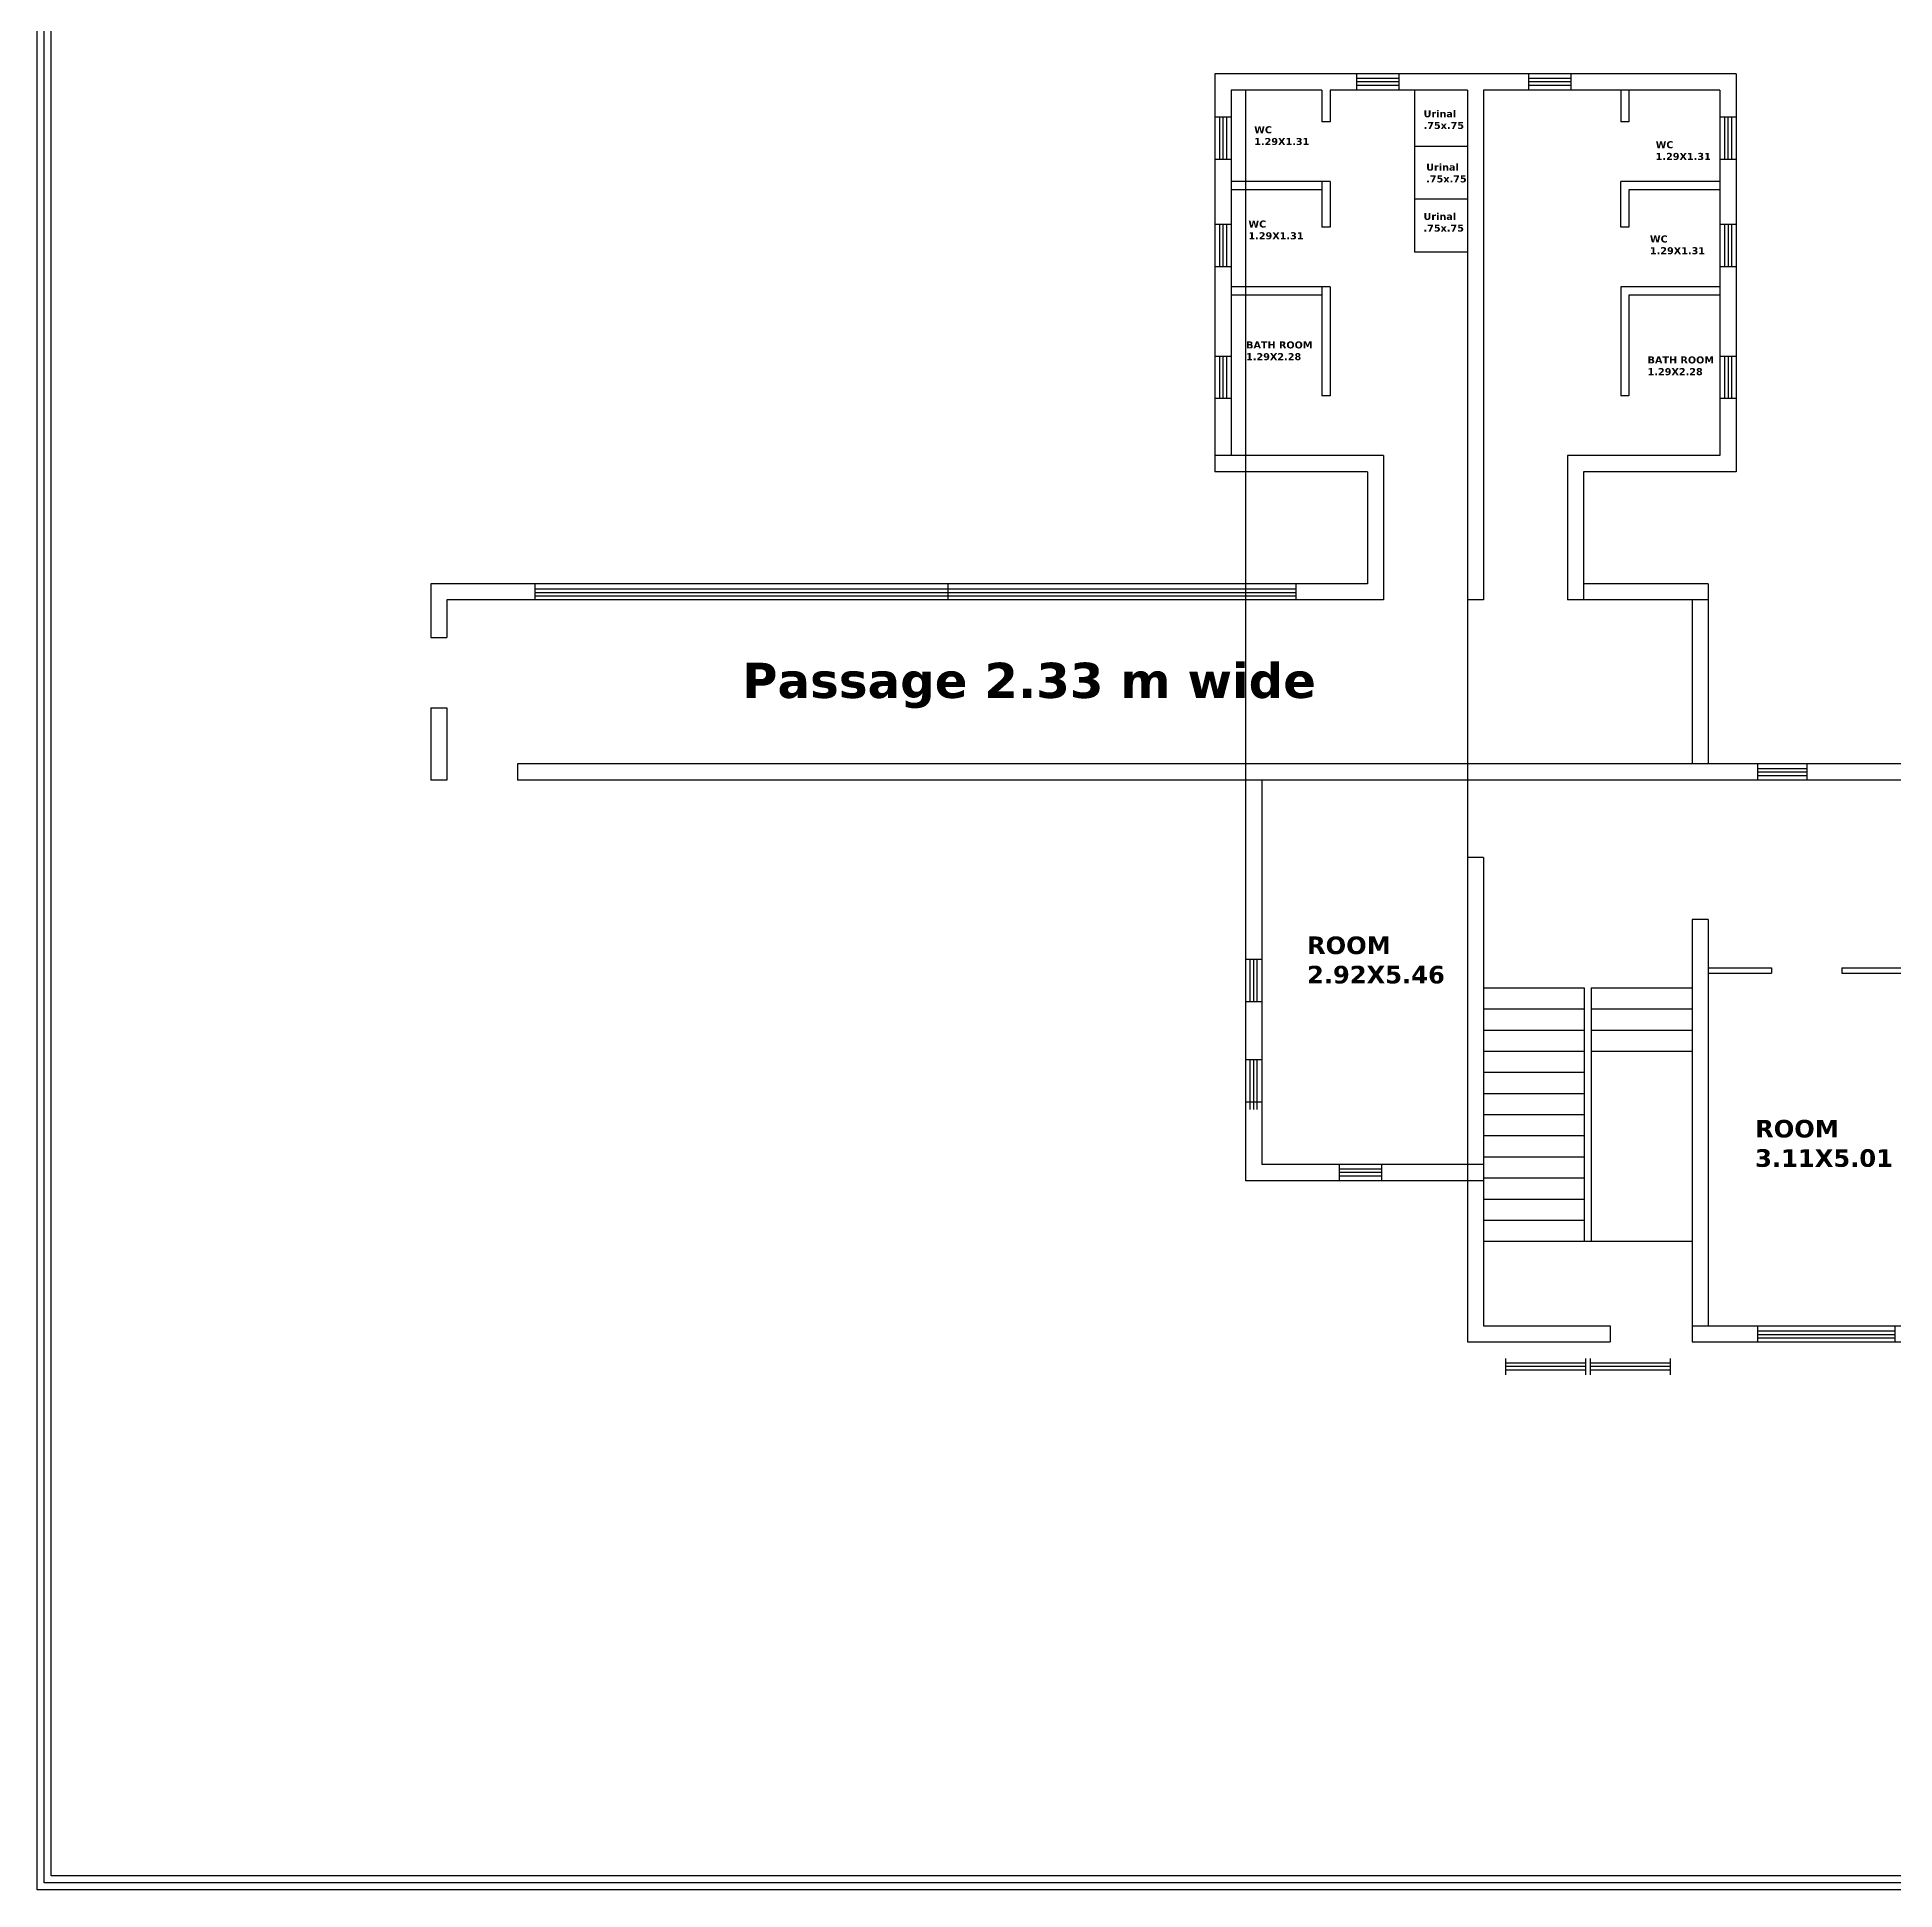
# Model space of a CAD drawing. Header units: inches. Extents: x 38 to 249, y -152 to 40.
# Drawn here: x 38.35 to 64.73, y -12.13 to 14.19 of the extents above; entities that cross this region are included whole.
import ezdxf

# ---------------------------------------------------------------- set-up
doc = ezdxf.new("R2010")
doc.units = ezdxf.units.IN
doc.header["$MEASUREMENT"] = 0

msp = doc.modelspace()

# ---------------------------------------------------------------- linework, layer by layer
for p, q in [((55.075, 13.666), (55.075, 8.016)), ((62.475, 13.666), (55.075, 13.666)), ((57.085, 13.666), (57.085, 13.436)), ((57.085, 13.607), (57.685, 13.607)), ((57.085, 13.557), (57.685, 13.557)), ((57.085, 13.507), (57.685, 13.507)), ((57.685, 13.666), (57.685, 13.436)), ((59.53, 13.666), (59.53, 13.436)), ((59.53, 13.607), (60.13, 13.607)), ((59.53, 13.557), (60.13, 13.557)), ((59.53, 13.507), (60.13, 13.507)), ((60.13, 13.666), (60.13, 13.436)), ((62.475, 13.666), (62.475, 8.016)), ((55.305, 13.436), (55.305, 8.246)), ((56.595, 13.436), (55.305, 13.436)), ((55.51, 13.436), (55.51, -2.054)), ((56.595, 13.436), (56.595, 12.986)), ((56.71, 13.436), (56.71, 12.986)), ((58.66, 13.436), (56.71, 13.436)), ((57.91, 13.436), (57.91, 11.136)), ((58.66, 13.436), (58.66, 6.196)), ((58.66, 13.436), (58.66, -4.344)), ((58.89, 13.436), (58.89, 6.196)), ((62.245, 13.436), (58.89, 13.436)), ((60.84, 13.436), (60.84, 12.986)), ((60.955, 13.436), (60.955, 12.986)), ((62.245, 13.436), (62.245, 8.246)), ((55.075, 13.057), (55.305, 13.057)), ((55.138, 13.057), (55.138, 12.457)), ((55.188, 13.057), (55.188, 12.457)), ((55.238, 13.057), (55.238, 12.457)), ((56.71, 12.986), (56.595, 12.986)), ((60.955, 12.986), (60.84, 12.986)), ((62.245, 13.057), (62.475, 13.057)), ((62.309, 13.057), (62.309, 12.457)), ((62.359, 13.057), (62.359, 12.457)), ((62.409, 13.057), (62.409, 12.457)), ((55.075, 12.457), (55.305, 12.457)), ((58.66, 12.636), (57.91, 12.636)), ((62.245, 12.457), (62.475, 12.457)), ((56.71, 12.136), (55.305, 12.136)), ((56.595, 12.136), (56.595, 11.491)), ((56.71, 12.136), (56.71, 11.491)), ((62.245, 12.136), (60.84, 12.136)), ((60.84, 11.491), (60.84, 12.136)), ((56.595, 12.021), (55.305, 12.021)), ((58.66, 11.886), (57.91, 11.886)), ((62.245, 12.021), (60.955, 12.021)), ((60.955, 12.021), (60.955, 11.491)), ((55.075, 11.531), (55.305, 11.531)), ((55.138, 11.531), (55.138, 10.931)), ((55.188, 11.531), (55.188, 10.931)), ((55.238, 11.531), (55.238, 10.931)), ((56.71, 11.491), (56.595, 11.491)), ((60.955, 11.491), (60.84, 11.491)), ((62.245, 11.531), (62.475, 11.531)), ((62.311, 11.531), (62.311, 10.931)), ((62.361, 11.531), (62.361, 10.931)), ((62.411, 11.531), (62.411, 10.931)), ((58.66, 11.136), (57.91, 11.136)), ((55.075, 10.931), (55.305, 10.931)), ((62.245, 10.931), (62.475, 10.931)), ((56.71, 10.641), (55.305, 10.641)), ((56.595, 10.641), (56.595, 9.096)), ((56.71, 10.641), (56.71, 9.096)), ((62.245, 10.641), (60.84, 10.641)), ((60.84, 10.641), (60.84, 9.096)), ((56.595, 10.526), (55.305, 10.526)), ((62.245, 10.526), (60.955, 10.526)), ((60.955, 10.526), (60.955, 9.096)), ((55.075, 9.659), (55.305, 9.659)), ((55.138, 9.659), (55.138, 9.059)), ((55.188, 9.659), (55.188, 9.059)), ((55.238, 9.659), (55.238, 9.059)), ((62.245, 9.659), (62.475, 9.659)), ((62.312, 9.659), (62.312, 9.059)), ((62.362, 9.659), (62.362, 9.059)), ((62.412, 9.659), (62.412, 9.059)), ((55.075, 9.059), (55.305, 9.059)), ((56.71, 9.096), (56.595, 9.096)), ((60.955, 9.096), (60.84, 9.096)), ((62.245, 9.059), (62.475, 9.059)), ((57.47, 8.246), (55.075, 8.246)), ((57.47, 8.246), (57.47, 6.196)), ((62.245, 8.246), (60.08, 8.246)), ((60.08, 8.246), (60.08, 6.196)), ((57.24, 8.016), (55.075, 8.016)), ((57.24, 8.016), (57.24, 6.426)), ((62.475, 8.016), (60.31, 8.016)), ((60.31, 8.016), (60.31, 6.196)), ((57.24, 6.426), (43.94, 6.426)), ((43.94, 6.426), (43.94, 5.663)), ((45.417, 6.426), (45.417, 6.196)), ((45.417, 6.352), (56.223, 6.352)), ((51.288, 6.196), (51.288, 6.426)), ((56.223, 6.426), (56.223, 6.196)), ((62.08, 6.426), (60.31, 6.426)), ((62.08, 6.426), (62.08, 3.866)), ((44.17, 6.196), (44.17, 5.663)), ((57.47, 6.196), (44.17, 6.196)), ((45.417, 6.302), (56.223, 6.302)), ((45.417, 6.252), (56.223, 6.252)), ((58.89, 6.196), (58.66, 6.196)), ((58.89, 6.196), (58.66, 6.196)), ((62.08, 6.196), (60.08, 6.196)), ((61.85, 6.196), (61.85, 3.866)), ((43.94, 5.663), (44.17, 5.663)), ((43.94, 4.663), (44.17, 4.663)), ((43.94, 4.663), (43.94, 3.636)), ((44.17, 4.663), (44.17, 3.636)), ((62.08, 3.866), (45.17, 3.866)), ((45.17, 3.866), (45.17, 3.636)), ((77.78, 3.866), (62.08, 3.866)), ((62.78, 3.866), (62.78, 3.636)), ((62.78, 3.803), (63.48, 3.803)), ((62.78, 3.753), (63.48, 3.753)), ((62.78, 3.703), (63.48, 3.703)), ((63.48, 3.866), (63.48, 3.636)), ((44.17, 3.636), (43.94, 3.636)), ((58.66, 3.636), (45.17, 3.636)), ((55.74, 3.636), (55.74, -1.824)), ((61.85, 3.636), (58.66, 3.636)), ((77.55, 3.636), (61.85, 3.636)), ((58.89, 2.536), (58.66, 2.536)), ((58.89, 2.536), (58.89, -4.114)), ((61.85, 1.656), (61.85, -4.344)), ((62.08, 1.656), (61.85, 1.656)), ((62.08, 1.656), (62.08, -4.114)), ((55.51, 1.093), (55.74, 1.093)), ((55.572, 1.093), (55.572, 0.493)), ((55.622, 1.093), (55.622, 0.493)), ((55.672, 1.093), (55.672, 0.493)), ((62.08, 0.971), (62.978, 0.971)), ((62.08, 0.896), (62.978, 0.896)), ((62.978, 0.971), (62.978, 0.896)), ((63.978, 0.971), (63.978, 0.896)), ((63.978, 0.971), (66.342, 0.971)), ((63.978, 0.896), (65.19, 0.896)), ((58.89, 0.686), (60.32, 0.686)), ((60.32, 0.686), (60.32, -2.914)), ((60.42, 0.686), (60.42, -2.914)), ((60.42, 0.686), (61.85, 0.686)), ((55.51, 0.493), (55.74, 0.493)), ((58.89, 0.386), (60.32, 0.386)), ((60.42, 0.386), (61.85, 0.386)), ((58.89, 0.086), (60.32, 0.086)), ((60.42, 0.086), (61.85, 0.086)), ((58.89, -0.214), (60.32, -0.214)), ((60.42, -0.214), (61.85, -0.214)), ((55.51, -0.334), (55.74, -0.334)), ((55.572, -0.334), (55.572, -1.042)), ((55.622, -0.334), (55.622, -1.042)), ((55.672, -0.334), (55.672, -1.042)), ((58.89, -0.514), (60.32, -0.514)), ((55.51, -0.934), (55.74, -0.934)), ((58.89, -0.814), (60.32, -0.814)), ((58.89, -1.114), (60.32, -1.114)), ((58.89, -1.414), (60.32, -1.414)), ((58.89, -1.824), (55.74, -1.824)), ((56.84, -1.824), (56.84, -2.054)), ((57.44, -1.824), (57.44, -2.054)), ((58.89, -1.714), (60.32, -1.714)), ((58.89, -2.054), (55.51, -2.054)), ((56.84, -1.883), (57.44, -1.883)), ((56.84, -1.933), (57.44, -1.933)), ((56.84, -1.983), (57.44, -1.983)), ((58.89, -2.014), (60.32, -2.014)), ((58.89, -2.314), (60.32, -2.314)), ((58.89, -2.614), (60.32, -2.614)), ((58.89, -2.914), (61.85, -2.914)), ((58.89, -4.114), (60.69, -4.114)), ((60.69, -4.114), (60.69, -4.344)), ((61.85, -4.114), (65.19, -4.114)), ((62.78, -4.114), (62.78, -4.344)), ((62.78, -4.187), (64.73, -4.187)), ((64.73, -4.114), (64.73, -4.344)), ((58.66, -4.344), (60.69, -4.344)), ((61.85, -4.344), (69.06, -4.344)), ((62.78, -4.237), (64.73, -4.237)), ((62.78, -4.287), (64.73, -4.287)), ((59.203, -4.581), (59.203, -4.811)), ((59.203, -4.64), (59.803, -4.64)), ((59.203, -4.69), (59.803, -4.69)), ((59.203, -4.74), (59.803, -4.74)), ((59.803, -4.64), (60.338, -4.64)), ((59.803, -4.69), (60.338, -4.69)), ((59.803, -4.74), (60.338, -4.74)), ((60.338, -4.581), (60.338, -4.811)), ((60.403, -4.581), (60.403, -4.811)), ((60.403, -4.64), (60.938, -4.64)), ((60.403, -4.69), (60.938, -4.69)), ((60.403, -4.74), (60.938, -4.74)), ((60.938, -4.64), (61.538, -4.64)), ((60.938, -4.69), (61.538, -4.69)), ((60.938, -4.74), (61.538, -4.74)), ((61.538, -4.581), (61.538, -4.811))]:
    msp.add_line(p, q)
for points in [[(158.838, -12.126), (38.351, -12.126), (38.351, 40.099), (158.838, 40.099)], [(158.738, -12.026), (38.451, -12.026), (38.451, 39.999), (158.738, 39.999)], [(158.638, -11.926), (38.551, -11.926), (38.551, 39.899), (158.638, 39.899)]]:
    msp.add_lwpolyline(points, close=True)

# ---------------------------------------------------------------- texts
at = {"attachment_point": 1}
for s, insert, char_height, width in [('{\\fVerdana|b1|i0|c0|p34;Urinal\\P.75x.75}', (58.038, 13.151), 0.1, 0.9367), ('{\\fVerdana|b1|i0|c0|p34;WC\\P1.29X1.31}', (55.633, 12.923), 0.1, 0.9367), ('{\\fVerdana|b1|i0|c0|p34;WC\\P1.29X1.31}', (61.334, 12.711), 0.1, 0.9367), ('{\\fVerdana|b1|i0|c0|p34;Urinal\\P.75x.75}', (58.075, 12.392), 0.1, 0.9367), ('{\\fVerdana|b1|i0|c0|p34;Urinal\\P.75x.75}', (58.037, 11.693), 0.1, 0.9367), ('{\\fVerdana|b1|i0|c0|p34;WC\\P1.29X1.31}', (55.551, 11.584), 0.1, 0.9367), ('{\\fVerdana|b1|i0|c0|p34;WC\\P1.29X1.31}', (61.252, 11.372), 0.1, 0.9367), ('{\\fVerdana|b1|i0|c0|p34;BATH ROOM\\P1.29X2.28}', (55.518, 9.867), 0.1, 0.9367), ('{\\fVerdana|b1|i0|c0|p34;BATH ROOM\\P1.29X2.28}', (61.219, 9.654), 0.1, 0.9367), ('{\\fVerdana|b1|i0|c0|p34;Passage 2.33 m wide}', (48.361, 5.303), 0.5, 8.74669), ('{\\fVerdana|b1|i0|c0|p34;ROOM\\P2.92X5.46}', (56.383, 1.415), 0.25, 2.31556), ('{\\fVerdana|b1|i0|c0|p34;ROOM\\P3.11X5.01}', (62.746, -1.19), 0.25, 2.31556)]:
    msp.add_mtext(s, dxfattribs=dict(at, insert=insert, char_height=char_height, width=width))

doc.saveas('drawing.dxf')
